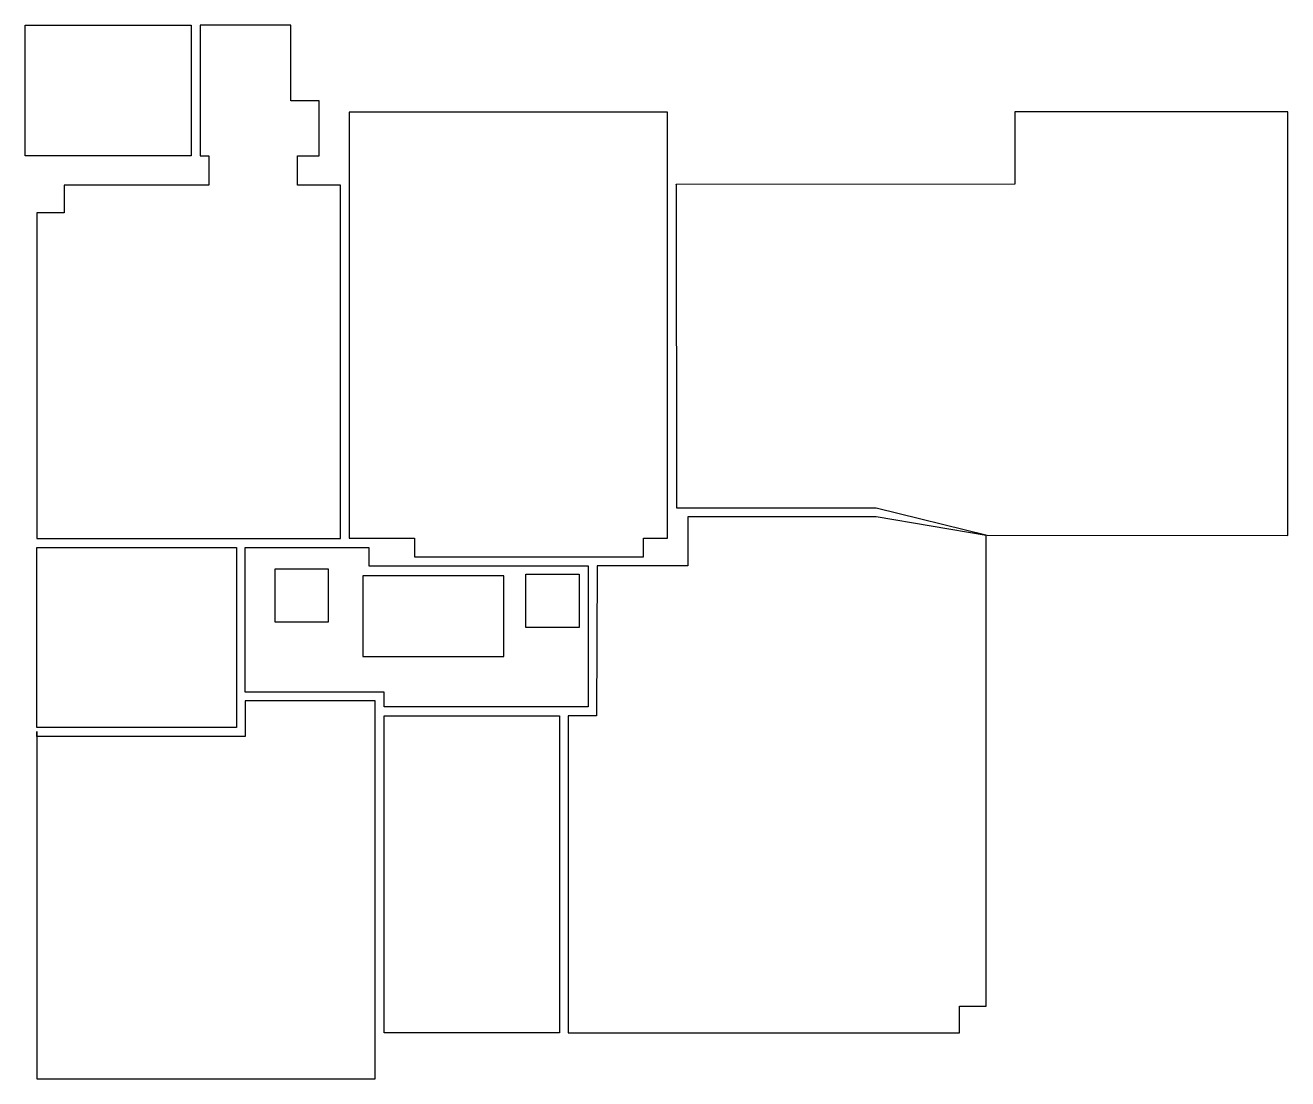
# Model space of a CAD drawing. Header units: metres. Extents: x 58.8 to 73, y -411.3 to -399.5.
import ezdxf

# ---------------------------------------------------------------- set-up
doc = ezdxf.new("R2010")
doc.units = ezdxf.units.M
doc.layers.add('AREE LEONARDO', color=5, linetype='Continuous')

msp = doc.modelspace()

# ---------------------------------------------------------------- linework, layer by layer
at = {"layer": 'AREE LEONARDO', "color": 5}
for points in [[(58.823, -399.458), (60.694, -399.458), (60.694, -400.93), (58.823, -400.93)], [(59.263, -401.26), (59.263, -401.57), (58.953, -401.57), (58.953, -405.241), (62.374, -405.241), (62.374, -401.26), (61.892, -401.26), (61.892, -400.93), (62.134, -400.93), (62.134, -400.309), (61.814, -400.309), (61.814, -399.458), (60.794, -399.458), (60.794, -400.93), (60.892, -400.93), (60.892, -401.26), (59.263, -401.26)], [(62.474, -400.439), (62.474, -405.235), (63.209, -405.235), (63.209, -405.447), (65.791, -405.447), (65.791, -405.235), (66.059, -405.235), (66.059, -402.468), (66.059, -402.468), (66.059, -400.439), (62.474, -400.439)], [(66.29, -404.996), (66.29, -405.547), (65.267, -405.547), (65.261, -407.237), (64.942, -407.237), (64.942, -410.81), (69.352, -410.81), (69.352, -410.507), (69.652, -410.507), (69.652, -405.207), (68.412, -404.996), (66.29, -404.996)], [(61.322, -405.341), (62.694, -405.341), (62.694, -405.547), (65.167, -405.547), (65.167, -407.137), (62.867, -407.137), (62.867, -406.969), (61.302, -406.969), (61.303, -405.341)], [(58.953, -407.415), (58.953, -411.325), (62.767, -411.325), (62.767, -407.068), (61.302, -407.068), (61.302, -407.469), (58.953, -407.469)]]:
    msp.add_lwpolyline(points, close=True, dxfattribs=at)
at = {"layer": 'AREE LEONARDO', "color": 3}
for points in [[(66.159, -401.248), (66.161, -404.896), (68.412, -404.896), (69.661, -405.201), (73.049, -405.207), (73.049, -400.432), (69.972, -400.432), (69.972, -401.248), (66.159, -401.251)], [(61.202, -407.369), (58.953, -407.369), (58.953, -405.341), (61.202, -405.341)], [(64.842, -410.81), (62.867, -410.81), (62.867, -407.237), (64.842, -407.237)]]:
    msp.add_lwpolyline(points, close=True, dxfattribs=at)
at = {"layer": 'AREE LEONARDO', "color": 1}
for points in [[(61.638, -405.582), (62.238, -405.582), (62.238, -406.182), (61.638, -406.182)], [(64.464, -405.642), (65.064, -405.642), (65.064, -406.242), (64.464, -406.242)]]:
    msp.add_lwpolyline(points, close=True, dxfattribs=at)
at = {"layer": 'AREE LEONARDO', "color": 2}
msp.add_lwpolyline([(64.214, -405.66), (62.627, -405.66), (62.627, -406.568), (64.214, -406.568)], close=True, dxfattribs=at)

doc.saveas('drawing.dxf')
